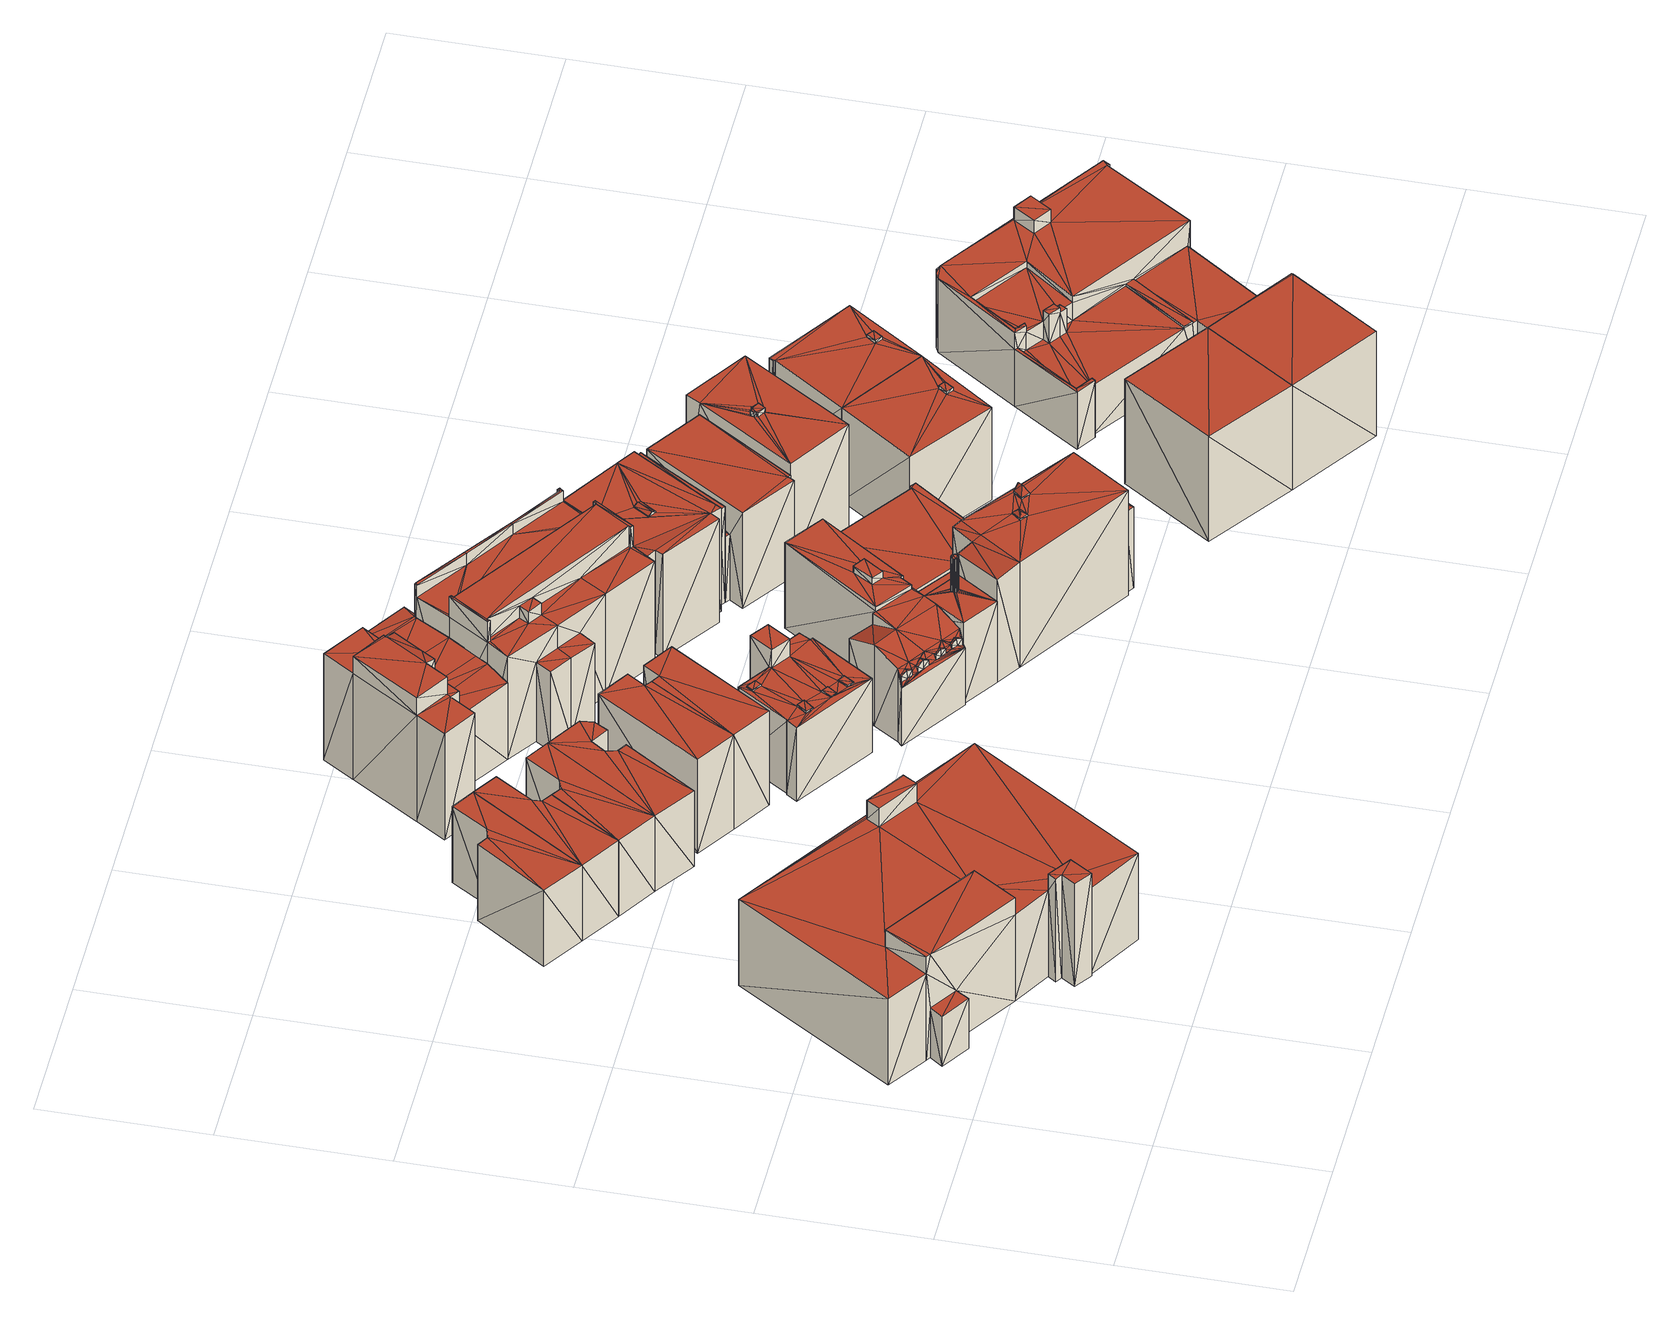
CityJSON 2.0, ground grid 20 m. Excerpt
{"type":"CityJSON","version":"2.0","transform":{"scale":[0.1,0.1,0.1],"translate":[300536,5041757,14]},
"CityObjects":{
"building1":{"type":"Building","geometry":[{"type":"MultiSurface","lod":"2","boundaries":[[[0,1,2]],[[0,3,4]],[[4,5,6]],[[7,8,9]],[[1,7,2]],[[7,9,10]],[[7,10,2]],[[10,11,2]],[[4,12,5]],[[0,2,3]],[[3,13,4]],[[13,14,15]],[[13,15,12]],[[4,13,12]],[[16,17,18]],[[16,19,17]],[[20,21,3]],[[20,22,21]],[[23,24,5]],[[3,21,13]],[[25,22,20]],[[23,5,12]],[[21,24,23]],[[22,26,24]],[[21,22,24]],[[27,3,2]],[[27,20,3]],[[24,28,6]],[[24,6,5]],[[29,30,31]],[[29,31,32]],[[29,32,33]],[[32,34,33]],[[33,34,35]],[[34,36,35]],[[30,35,36]],[[30,36,31]],[[37,0,38]],[[0,4,38]],[[37,1,0]],[[37,39,1]],[[39,40,7]],[[39,7,1]],[[41,27,42]],[[41,43,27]],[[27,2,11]],[[42,27,44]],[[27,11,44]],[[45,44,10]],[[10,44,11]],[[46,9,8]],[[46,47,9]],[[45,9,47]],[[45,10,9]],[[41,46,40]],[[40,46,8]],[[41,40,43]],[[40,8,7]],[[23,15,48]],[[23,12,15]],[[49,15,14]],[[49,48,15]],[[21,49,14]],[[21,14,13]],[[38,4,28]],[[4,6,28]],[[18,17,26]],[[17,24,26]],[[16,25,19]],[[19,25,20]],[[18,26,22]],[[16,18,22]],[[16,22,25]],[[30,33,35]],[[29,33,30]],[[46,45,47]],[[41,42,45]],[[41,45,46]],[[45,42,44]],[[21,48,49]],[[21,23,48]],[[36,38,17]],[[37,31,43]],[[37,43,39]],[[36,17,19]],[[31,19,43]],[[38,28,17]],[[31,36,19]],[[34,38,36]],[[17,28,24]],[[27,19,20]],[[39,43,40]],[[37,32,31]],[[43,19,27]],[[37,38,32]],[[32,38,34]]],"semantics":{"surfaces":[{"type":"GroundSurface"},{"type":"WallSurface"},{"type":"RoofSurface"}],"values":[0,0,0,0,0,0,0,0,0,0,0,0,0,0,1,1,1,1,1,1,1,1,1,1,1,1,1,1,1,1,1,1,1,1,1,1,1,1,1,1,1,1,1,1,1,1,1,1,1,1,1,1,1,1,1,1,1,1,1,1,1,1,1,1,1,1,1,1,1,1,2,2,2,2,2,2,2,2,2,2,2,2,2,2,2,2,2,2,2,2,2,2,2,2,2,2]}}]},
"building2":{"type":"Building","geometry":[{"type":"MultiSurface","lod":"2","boundaries":[[[50,51,52]],[[51,53,54]],[[54,55,56]],[[50,53,51]],[[54,53,55]],[[54,56,57]],[[58,54,57]],[[56,55,59]],[[57,56,59]],[[60,52,61]],[[60,50,52]],[[61,51,62]],[[61,52,51]],[[50,63,53]],[[60,63,50]],[[62,54,58]],[[62,51,54]],[[63,59,53]],[[53,59,55]],[[60,61,62]],[[58,59,63]],[[60,62,63]],[[58,57,59]],[[62,58,63]]],"semantics":{"surfaces":[{"type":"GroundSurface"},{"type":"WallSurface"},{"type":"RoofSurface"}],"values":[0,0,0,0,0,1,1,1,1,1,1,1,1,1,1,1,1,1,1,2,2,2,2,2]}}]},
"building3":{"type":"Building","geometry":[{"type":"MultiSurface","lod":"2","boundaries":[[[64,65,66]],[[66,65,53]],[[67,53,50]],[[68,67,50]],[[66,53,67]],[[69,70,68]],[[68,70,67]],[[69,50,60]],[[69,68,50]],[[71,72,64]],[[64,72,65]],[[71,66,73]],[[71,64,66]],[[72,63,65]],[[65,63,53]],[[73,67,70]],[[73,66,67]],[[60,50,53]],[[60,53,63]],[[71,73,72]],[[73,63,72]],[[73,70,63]],[[69,60,70]],[[70,60,63]]],"semantics":{"surfaces":[{"type":"GroundSurface"},{"type":"WallSurface"},{"type":"RoofSurface"}],"values":[0,0,0,0,0,1,1,1,1,1,1,1,1,1,1,1,1,1,1,2,2,2,2,2]}}]},
"building4":{"type":"Building","geometry":[{"type":"MultiSurface","lod":"2","boundaries":[[[74,75,65]],[[76,75,74]],[[74,65,64]],[[77,75,76]],[[77,76,78]],[[79,72,75]],[[75,72,65]],[[80,78,81]],[[80,77,78]],[[81,76,82]],[[81,78,76]],[[77,79,75]],[[80,79,77]],[[82,74,83]],[[82,76,74]],[[74,64,71]],[[83,74,71]],[[71,65,72]],[[71,64,65]],[[82,83,79]],[[80,82,79]],[[80,81,82]],[[83,72,79]],[[83,71,72]]],"semantics":{"surfaces":[{"type":"GroundSurface"},{"type":"WallSurface"},{"type":"RoofSurface"}],"values":[0,0,0,0,0,1,1,1,1,1,1,1,1,1,1,1,1,1,1,2,2,2,2,2]}}]},
"building5":{"type":"Building","geometry":[{"type":"MultiSurface","lod":"2","boundaries":[[[84,75,85]],[[86,85,77]],[[87,88,84]],[[84,88,75]],[[89,90,86]],[[85,75,77]],[[89,86,91]],[[91,86,77]],[[92,91,93]],[[92,89,91]],[[94,85,95]],[[94,84,85]],[[87,96,88]],[[97,96,87]],[[97,84,94]],[[97,87,84]],[[96,79,88]],[[88,79,75]],[[80,77,75]],[[80,75,79]],[[98,95,85]],[[98,85,86]],[[93,77,80]],[[93,91,77]],[[99,98,90]],[[90,98,86]],[[89,99,90]],[[92,99,89]],[[92,93,98]],[[93,80,98]],[[94,95,79]],[[95,80,79]],[[98,80,95]],[[94,79,96]],[[92,98,99]],[[97,94,96]]],"semantics":{"surfaces":[{"type":"GroundSurface"},{"type":"WallSurface"},{"type":"RoofSurface"}],"values":[0,0,0,0,0,0,0,0,1,1,1,1,1,1,1,1,1,1,1,1,1,1,1,1,1,1,1,1,2,2,2,2,2,2,2,2]}}]},
"building6":{"type":"Building","geometry":[{"type":"MultiSurface","lod":"2","boundaries":[[[100,101,102]],[[101,103,104]],[[101,104,102]],[[105,103,101]],[[106,104,103]],[[106,107,104]],[[108,109,101]],[[108,101,100]],[[108,100,110]],[[100,102,110]],[[110,102,104]],[[110,104,107]],[[111,106,105]],[[105,106,103]],[[105,101,109]],[[111,105,109]],[[109,107,106]],[[109,110,107]],[[111,109,106]],[[108,110,109]]],"semantics":{"surfaces":[{"type":"GroundSurface"},{"type":"WallSurface"},{"type":"RoofSurface"}],"values":[0,0,0,0,1,1,1,1,1,1,1,1,1,1,1,1,2,2,2,2]}}]},
"building7":{"type":"Building","geometry":[{"type":"MultiSurface","lod":"2","boundaries":[[[112,113,103]],[[114,113,112]],[[114,112,115]],[[112,103,105]],[[114,116,113]],[[117,116,114]],[[118,105,111]],[[118,112,105]],[[111,103,106]],[[111,105,103]],[[116,106,113]],[[113,106,103]],[[114,115,119]],[[117,114,119]],[[119,112,118]],[[119,115,112]],[[117,119,118]],[[118,106,116]],[[118,111,106]],[[117,118,116]]],"semantics":{"surfaces":[{"type":"GroundSurface"},{"type":"WallSurface"},{"type":"RoofSurface"}],"values":[0,0,0,0,1,1,1,1,1,1,1,1,1,1,1,1,2,2,2,2]}}]},
"building8":{"type":"Building","geometry":[{"type":"MultiSurface","lod":"2","boundaries":[[[120,121,122]],[[120,122,123]],[[124,120,125]],[[122,121,126]],[[127,123,128]],[[125,120,123]],[[123,122,129]],[[125,123,127]],[[130,127,128]],[[131,125,127]],[[132,133,134]],[[132,134,135]],[[136,135,137]],[[136,132,135]],[[136,137,138]],[[137,139,138]],[[138,139,133]],[[139,134,133]],[[140,141,120]],[[140,120,124]],[[140,124,142]],[[124,125,142]],[[143,144,145]],[[144,146,145]],[[147,145,146]],[[147,146,148]],[[149,147,148]],[[149,148,150]],[[149,150,143]],[[150,144,143]],[[151,152,153]],[[152,154,153]],[[153,155,156]],[[153,154,155]],[[157,156,158]],[[158,156,155]],[[151,157,152]],[[152,157,158]],[[159,125,131]],[[159,142,125]],[[159,131,160]],[[131,127,160]],[[161,123,162]],[[123,129,162]],[[163,130,164]],[[130,128,164]],[[161,165,166]],[[164,161,166]],[[164,128,161]],[[128,123,161]],[[130,160,127]],[[160,167,168]],[[163,167,160]],[[163,160,130]],[[167,166,165]],[[167,165,168]],[[162,129,169]],[[129,122,169]],[[170,171,172]],[[170,172,173]],[[122,126,174]],[[169,122,174]],[[126,121,175]],[[174,126,175]],[[141,175,121]],[[141,121,120]],[[176,170,173]],[[177,170,176]],[[178,172,171]],[[178,179,172]],[[177,176,178]],[[176,179,178]],[[136,138,132]],[[138,133,132]],[[143,145,147]],[[149,143,147]],[[151,153,156]],[[151,156,157]],[[163,164,166]],[[163,166,167]],[[177,171,170]],[[177,178,171]],[[142,168,137]],[[140,137,141]],[[168,165,144]],[[165,176,144]],[[165,158,176]],[[155,169,179]],[[168,150,139]],[[141,146,175]],[[142,160,168]],[[158,155,179]],[[168,139,137]],[[168,144,150]],[[159,160,142]],[[158,179,176]],[[162,169,155]],[[146,176,173]],[[144,176,146]],[[172,169,175]],[[179,169,172]],[[161,162,152]],[[165,152,158]],[[141,137,135]],[[140,142,137]],[[139,150,148]],[[146,173,175]],[[139,148,134]],[[141,134,148]],[[173,172,175]],[[152,162,154]],[[161,152,165]],[[141,148,146]],[[141,135,134]],[[154,162,155]],[[169,174,175]]],"semantics":{"surfaces":[{"type":"GroundSurface"},{"type":"WallSurface"},{"type":"RoofSurface"}],"values":[0,0,0,0,0,0,0,0,0,0,1,1,1,1,1,1,1,1,1,1,1,1,1,1,1,1,1,1,1,1,1,1,1,1,1,1,1,1,1,1,1,1,1,1,1,1,1,1,1,1,1,1,1,1,1,1,1,1,1,1,1,1,1,1,1,1,1,1,1,1,1,1,2,2,2,2,2,2,2,2,2,2,2,2,2,2,2,2,2,2,2,2,2,2,2,2,2,2,2,2,2,2,2,2,2,2,2,2,2,2,2,2,2,2,2,2]}}]},
"building9":{"type":"Building","geometry":[{"type":"MultiSurface","lod":"2","boundaries":[[[180,181,182]],[[180,183,181]],[[184,185,186]],[[181,184,186]],[[181,183,184]],[[184,187,185]],[[188,189,190]],[[190,189,191]],[[192,188,190]],[[193,188,192]],[[194,195,191]],[[194,191,189]],[[195,181,191]],[[181,186,191]],[[182,181,195]],[[196,182,195]],[[186,185,197]],[[191,186,197]],[[198,195,194]],[[198,199,195]],[[198,200,199]],[[199,200,201]],[[202,203,201]],[[202,201,200]],[[204,180,196]],[[180,182,196]],[[205,193,192]],[[205,192,206]],[[207,208,183]],[[183,208,184]],[[209,197,185]],[[209,185,187]],[[208,209,184]],[[184,209,187]],[[206,207,183]],[[210,205,206]],[[203,210,206]],[[202,210,203]],[[180,203,183]],[[203,206,183]],[[204,203,180]],[[200,194,193]],[[198,194,200]],[[193,194,189]],[[193,189,188]],[[210,193,205]],[[200,193,210]],[[202,200,210]],[[199,196,195]],[[203,199,201]],[[204,196,199]],[[204,199,203]],[[206,190,207]],[[207,190,208]],[[208,197,209]],[[206,192,190]],[[208,191,197]],[[190,191,208]]],"semantics":{"surfaces":[{"type":"GroundSurface"},{"type":"WallSurface"},{"type":"RoofSurface"}],"values":[0,0,0,0,0,0,1,1,1,1,1,1,1,1,1,1,1,1,1,1,1,1,1,1,1,1,1,1,1,1,1,1,1,1,1,1,1,1,1,1,1,2,2,2,2,2,2,2,2,2,2,2,2,2,2,2,2,2]}}]},
"building10":{"type":"Building","geometry":[{"type":"MultiSurface","lod":"2","boundaries":[[[211,212,213]],[[212,214,180]],[[215,211,213]],[[216,214,212]],[[211,216,212]],[[215,217,211]],[[216,218,214]],[[218,219,214]],[[220,212,221]],[[212,180,221]],[[222,223,211]],[[222,211,217]],[[224,222,215]],[[215,222,217]],[[225,226,219]],[[219,226,214]],[[227,225,218]],[[218,225,219]],[[228,227,218]],[[229,228,216]],[[216,228,218]],[[230,229,216]],[[223,230,211]],[[211,230,216]],[[221,180,231]],[[180,232,231]],[[232,214,233]],[[233,214,226]],[[180,214,232]],[[213,212,220]],[[234,213,220]],[[224,215,234]],[[215,213,234]],[[220,221,231]],[[224,223,222]],[[229,232,228]],[[228,232,227]],[[229,231,232]],[[230,231,229]],[[230,220,231]],[[223,220,230]],[[223,234,220]],[[224,234,223]],[[225,233,226]],[[227,233,225]],[[227,232,233]]],"semantics":{"surfaces":[{"type":"GroundSurface"},{"type":"WallSurface"},{"type":"RoofSurface"}],"values":[0,0,0,0,0,0,0,0,1,1,1,1,1,1,1,1,1,1,1,1,1,1,1,1,1,1,1,1,1,1,1,1,1,2,2,2,2,2,2,2,2,2,2,2,2,2]}}]},
"building11":{"type":"Building","geometry":[{"type":"MultiSurface","lod":"2","boundaries":[[[235,236,237]],[[238,239,240]],[[237,236,241]],[[242,238,240]],[[243,237,241]],[[244,243,241]],[[242,240,245]],[[241,245,246]],[[247,243,244]],[[246,245,248]],[[242,245,241]],[[236,242,241]],[[247,249,243]],[[250,247,251]],[[247,244,251]],[[252,253,254]],[[254,253,255]],[[256,253,252]],[[256,252,257]],[[256,257,258]],[[258,257,259]],[[258,259,260]],[[258,260,261]],[[260,262,261]],[[263,264,265]],[[253,266,267]],[[267,266,264]],[[253,267,255]],[[267,264,263]],[[261,262,264]],[[262,268,264]],[[268,265,264]],[[269,270,271]],[[271,270,272]],[[270,273,272]],[[270,274,273]],[[273,275,276]],[[273,274,275]],[[277,276,275]],[[278,279,280]],[[281,278,280]],[[282,283,284]],[[279,284,285]],[[285,284,283]],[[286,285,287]],[[286,279,285]],[[286,280,279]],[[288,286,287]],[[289,290,291]],[[291,290,292]],[[293,294,295]],[[290,296,297]],[[297,296,295]],[[297,295,294]],[[290,297,292]],[[298,299,243]],[[298,243,249]],[[250,298,249]],[[250,249,247]],[[300,236,235]],[[300,301,236]],[[302,303,304]],[[301,302,304]],[[301,304,236]],[[236,304,242]],[[304,305,242]],[[242,305,238]],[[300,235,306]],[[235,237,306]],[[307,308,309]],[[309,308,310]],[[311,307,312]],[[312,307,309]],[[311,313,314]],[[311,312,313]],[[314,310,308]],[[314,313,310]],[[243,306,237]],[[299,315,306]],[[299,306,243]],[[315,316,306]],[[306,316,317]],[[251,244,317]],[[251,317,316]],[[244,241,317]],[[317,241,318]],[[317,318,319]],[[241,246,318]],[[318,246,320]],[[246,248,320]],[[319,318,321]],[[320,245,322]],[[320,248,245]],[[245,240,323]],[[322,245,323]],[[240,239,324]],[[323,240,324]],[[305,324,239]],[[305,239,238]],[[253,325,266]],[[256,258,325]],[[256,325,253]],[[326,266,325]],[[266,261,264]],[[258,326,325]],[[326,261,266]],[[258,261,326]],[[269,327,270]],[[328,329,327]],[[270,327,274]],[[269,328,327]],[[327,330,274]],[[329,330,327]],[[274,330,275]],[[331,277,275]],[[330,331,275]],[[278,282,279]],[[279,282,284]],[[288,280,286]],[[288,278,280]],[[289,332,290]],[[289,333,332]],[[334,296,332]],[[290,332,296]],[[311,314,308]],[[311,308,307]],[[302,335,303]],[[302,321,335]],[[321,336,337]],[[335,321,337]],[[321,322,336]],[[322,323,336]],[[317,319,321]],[[300,306,301]],[[306,317,301]],[[301,321,302]],[[301,317,321]],[[318,322,321]],[[318,320,322]],[[303,335,257]],[[304,252,254]],[[303,252,304]],[[257,335,259]],[[303,257,252]],[[304,254,255]],[[305,255,267]],[[304,255,305]],[[296,293,295]],[[334,293,296]],[[333,293,334]],[[333,334,332]],[[281,336,282]],[[281,282,278]],[[337,336,281]],[[333,323,293]],[[337,281,278]],[[293,324,294]],[[336,333,289]],[[282,336,289]],[[282,289,291]],[[297,294,324]],[[323,324,293]],[[336,323,333]],[[262,269,271]],[[262,271,268]],[[335,328,269]],[[335,329,328]],[[260,335,262]],[[335,337,329]],[[262,335,269]],[[329,337,330]],[[292,297,324]],[[305,263,265]],[[283,292,324]],[[268,272,265]],[[305,265,272]],[[277,288,276]],[[268,271,272]],[[305,272,273]],[[305,273,276]],[[283,291,292]],[[305,276,287]],[[331,337,277]],[[330,337,331]],[[277,337,288]],[[337,278,288]],[[276,288,287]],[[305,287,324]],[[287,285,324]],[[285,283,324]],[[282,291,283]],[[305,267,263]],[[259,335,260]],[[250,251,312]],[[251,316,313]],[[250,312,298]],[[315,310,316]],[[251,313,312]],[[313,316,310]],[[312,309,298]],[[309,310,315]],[[299,309,315]],[[298,309,299]]],"semantics":{"surfaces":[{"type":"GroundSurface"},{"type":"WallSurface"},{"type":"RoofSurface"}],"values":[0,0,0,0,0,0,0,0,0,0,0,0,0,1,1,1,1,1,1,1,1,1,1,1,1,1,1,1,1,1,1,1,1,1,1,1,1,1,1,1,1,1,1,1,1,1,1,1,1,1,1,1,1,1,1,1,1,1,1,1,1,1,1,1,1,1,1,1,1,1,1,1,1,1,1,1,1,1,1,1,1,1,1,1,1,1,1,1,1,1,1,1,1,1,1,1,1,1,1,2,2,2,2,2,2,2,2,2,2,2,2,2,2,2,2,2,2,2,2,2,2,2,2,2,2,2,2,2,2,2,2,2,2,2,2,2,2,2,2,2,2,2,2,2,2,2,2,2,2,2,2,2,2,2,2,2,2,2,2,2,2,2,2,2,2,2,2,2,2,2,2,2,2,2,2,2,2,2,2,2,2,2,2,2,2,2,2,2,2,2,2,2,2,2,2,2,2,2,2,2,2,2,2]}}]},
"building12":{"type":"Building","geometry":[{"type":"MultiSurface","lod":"2","boundaries":[[[338,339,249]],[[339,235,249]],[[338,340,339]],[[339,341,242]],[[339,242,236]],[[249,235,243]],[[339,236,235]],[[243,235,237]],[[243,237,342]],[[343,243,342]],[[344,237,235]],[[344,342,237]],[[345,249,243]],[[345,243,343]],[[346,338,345]],[[338,249,345]],[[347,348,349]],[[347,350,348]],[[349,348,351]],[[349,351,352]],[[353,354,355]],[[356,354,353]],[[352,357,358]],[[352,351,357]],[[358,359,360]],[[358,357,359]],[[360,361,362]],[[360,359,361]],[[362,361,363]],[[361,364,363]],[[354,365,355]],[[355,365,366]],[[365,367,366]],[[365,368,367]],[[368,369,370]],[[368,370,367]],[[363,371,372]],[[363,364,371]],[[372,371,373]],[[371,374,373]],[[373,375,376]],[[373,374,375]],[[376,377,378]],[[376,375,377]],[[379,378,377]],[[380,378,379]],[[381,380,382]],[[382,380,379]],[[383,382,384]],[[383,381,382]],[[369,383,370]],[[370,383,384]],[[347,356,350]],[[350,356,353]],[[344,236,385]],[[344,235,236]],[[385,236,242]],[[301,385,386]],[[385,242,386]],[[387,386,242]],[[387,242,341]],[[388,387,389]],[[389,387,341]],[[389,341,339]],[[388,385,301]],[[388,389,385]],[[390,339,340]],[[390,389,339]],[[346,390,338]],[[338,390,340]],[[347,352,356]],[[356,368,354]],[[354,368,365]],[[356,381,368]],[[368,383,369]],[[347,349,352]],[[368,381,383]],[[352,358,362]],[[356,352,381]],[[358,360,362]],[[381,378,380]],[[352,362,373]],[[381,376,378]],[[362,363,373]],[[381,373,376]],[[363,372,373]],[[352,373,381]],[[346,389,390]],[[346,345,389]],[[389,344,385]],[[343,342,344]],[[389,345,344]],[[345,343,344]],[[382,386,387]],[[375,301,386]],[[388,366,387]],[[388,301,359]],[[382,379,386]],[[370,384,387]],[[367,370,387]],[[379,377,386]],[[384,382,387]],[[375,386,377]],[[366,367,387]],[[364,301,371]],[[371,301,374]],[[361,301,364]],[[388,348,350]],[[374,301,375]],[[388,351,348]],[[388,350,353]],[[359,301,361]],[[388,357,351]],[[388,353,355]],[[388,359,357]],[[388,355,366]]],"semantics":{"surfaces":[{"type":"GroundSurface"},{"type":"WallSurface"},{"type":"RoofSurface"}],"values":[0,0,0,0,0,0,0,0,1,1,1,1,1,1,1,1,1,1,1,1,1,1,1,1,1,1,1,1,1,1,1,1,1,1,1,1,1,1,1,1,1,1,1,1,1,1,1,1,1,1,1,1,1,1,1,1,1,1,1,1,1,1,1,1,1,1,1,1,1,1,2,2,2,2,2,2,2,2,2,2,2,2,2,2,2,2,2,2,2,2,2,2,2,2,2,2,2,2,2,2,2,2,2,2,2,2,2,2,2,2,2,2,2,2,2,2]}}]},
"building13":{"type":"Building","geometry":[{"type":"MultiSurface","lod":"2","boundaries":[[[391,392,393]],[[393,394,395]],[[396,397,392]],[[395,398,399]],[[397,400,392]],[[393,395,399]],[[399,219,218]],[[216,399,218]],[[401,399,216]],[[396,392,391]],[[217,216,211]],[[402,396,403]],[[401,216,217]],[[401,393,399]],[[391,393,401]],[[402,403,404]],[[403,396,391]],[[405,403,391]],[[405,391,406]],[[406,401,407]],[[406,391,401]],[[407,401,408]],[[401,217,408]],[[404,403,405]],[[409,404,405]],[[410,402,409]],[[402,404,409]],[[411,412,413]],[[412,414,413]],[[415,416,417]],[[416,418,417]],[[412,419,420]],[[411,419,412]],[[412,420,397]],[[412,397,396]],[[421,412,396]],[[410,422,421]],[[410,421,402]],[[402,421,396]],[[420,400,397]],[[420,423,400]],[[419,417,420]],[[420,417,418]],[[424,425,426]],[[424,426,427]],[[422,424,421]],[[421,424,427]],[[425,428,426]],[[426,428,429]],[[414,430,431]],[[413,414,431]],[[423,392,400]],[[423,432,392]],[[432,433,392]],[[432,434,433]],[[392,433,393]],[[433,434,435]],[[436,219,399]],[[434,437,436]],[[434,436,435]],[[436,437,219]],[[438,439,395]],[[438,395,394]],[[439,440,395]],[[395,440,398]],[[433,438,393]],[[393,438,394]],[[408,217,441]],[[217,211,441]],[[211,216,429]],[[441,429,428]],[[441,211,429]],[[429,216,442]],[[218,219,437]],[[443,218,437]],[[444,442,443]],[[444,443,445]],[[442,216,443]],[[216,218,443]],[[436,398,440]],[[436,399,398]],[[446,447,448]],[[448,447,449]],[[450,449,447]],[[450,451,449]],[[430,452,453]],[[431,430,453]],[[450,454,455]],[[415,456,416]],[[415,457,456]],[[456,457,458]],[[450,455,451]],[[457,454,450]],[[415,454,457]],[[459,445,443]],[[459,443,460]],[[454,460,455]],[[454,459,460]],[[461,453,452]],[[461,452,462]],[[462,442,444]],[[461,462,444]],[[457,446,458]],[[458,446,448]],[[405,406,424]],[[410,409,405]],[[410,405,422]],[[422,405,424]],[[406,407,425]],[[406,425,424]],[[408,441,428]],[[407,408,425]],[[425,408,428]],[[433,435,438]],[[438,435,439]],[[439,436,440]],[[435,436,439]],[[426,462,452]],[[414,427,430]],[[427,426,452]],[[421,414,412]],[[429,442,462]],[[421,427,414]],[[426,429,462]],[[430,427,452]],[[457,450,447]],[[457,447,446]],[[451,455,460]],[[420,418,423]],[[434,449,437]],[[449,460,437]],[[460,443,437]],[[448,449,434]],[[456,458,448]],[[432,448,434]],[[456,448,432]],[[451,460,449]],[[418,432,423]],[[418,456,432]],[[416,456,418]],[[444,445,453]],[[431,453,454]],[[431,415,419]],[[411,413,431]],[[453,445,454]],[[454,445,459]],[[431,454,415]],[[461,444,453]],[[411,431,419]],[[419,415,417]]],"semantics":{"surfaces":[{"type":"GroundSurface"},{"type":"WallSurface"},{"type":"RoofSurface"}],"values":[0,0,0,0,0,0,0,0,0,0,0,0,0,0,0,0,0,1,1,1,1,1,1,1,1,1,1,1,1,1,1,1,1,1,1,1,1,1,1,1,1,1,1,1,1,1,1,1,1,1,1,1,1,1,1,1,1,1,1,1,1,1,1,1,1,1,1,1,1,1,1,1,1,1,1,1,1,1,1,1,1,1,1,1,1,1,1,1,1,1,1,1,1,1,1,1,1,1,1,1,1,1,1,1,2,2,2,2,2,2,2,2,2,2,2,2,2,2,2,2,2,2,2,2,2,2,2,2,2,2,2,2,2,2,2,2,2,2,2,2,2,2,2,2,2,2,2,2,2,2]}}]},
"building14":{"type":"Building","geometry":[{"type":"MultiSurface","lod":"2","boundaries":[[[463,464,465]],[[464,466,465]],[[465,340,338]],[[465,466,340]],[[340,341,339]],[[340,466,341]],[[467,468,469]],[[469,468,470]],[[471,465,472]],[[465,338,472]],[[473,463,471]],[[463,465,471]],[[472,340,474]],[[472,338,340]],[[475,476,466]],[[466,476,341]],[[477,475,466]],[[477,466,464]],[[474,340,478]],[[340,339,478]],[[478,341,476]],[[478,339,341]],[[473,477,464]],[[473,464,463]],[[479,480,481]],[[481,480,482]],[[483,479,481]],[[483,481,484]],[[485,486,480]],[[486,482,480]],[[483,484,485]],[[484,486,485]],[[487,467,488]],[[488,467,469]],[[487,489,490]],[[487,488,489]],[[490,470,468]],[[490,489,470]],[[491,490,468]],[[491,468,492]],[[467,492,468]],[[471,472,493]],[[472,474,493]],[[474,476,475]],[[493,474,475]],[[474,478,476]],[[477,469,475]],[[473,481,477]],[[477,481,469]],[[470,493,475]],[[486,471,489]],[[489,471,493]],[[473,484,481]],[[473,471,486]],[[489,493,470]],[[469,470,475]],[[481,482,469]],[[486,489,488]],[[486,488,482]],[[482,488,469]],[[473,486,484]],[[483,494,479]],[[483,495,494]],[[483,485,495]],[[479,494,480]],[[485,480,494]],[[495,485,494]],[[487,492,467]],[[487,491,492]],[[487,490,491]]],"semantics":{"surfaces":[{"type":"GroundSurface"},{"type":"WallSurface"},{"type":"RoofSurface"}],"values":[0,0,0,0,0,0,1,1,1,1,1,1,1,1,1,1,1,1,1,1,1,1,1,1,1,1,1,1,1,1,1,1,1,1,1,1,1,1,2,2,2,2,2,2,2,2,2,2,2,2,2,2,2,2,2,2,2,2,2,2,2,2,2,2,2,2,2,2,2,2]}}]},
"building15":{"type":"Building","geometry":[{"type":"MultiSurface","lod":"2","boundaries":[[[496,497,465]],[[498,496,499]],[[498,497,496]],[[500,501,497]],[[496,465,502]],[[497,501,465]],[[502,465,249]],[[503,498,499]],[[503,499,504]],[[499,496,505]],[[504,499,505]],[[506,502,507]],[[502,249,507]],[[505,496,506]],[[496,502,506]],[[508,507,249]],[[508,249,465]],[[509,510,501]],[[510,508,465]],[[501,510,465]],[[511,508,510]],[[512,501,500]],[[512,509,501]],[[512,500,497]],[[512,497,513]],[[513,511,510]],[[503,513,498]],[[503,511,513]],[[498,513,497]],[[512,513,509]],[[513,510,509]],[[505,508,511]],[[505,506,508]],[[506,507,508]],[[503,505,511]],[[503,504,505]]],"semantics":{"surfaces":[{"type":"GroundSurface"},{"type":"WallSurface"},{"type":"RoofSurface"}],"values":[0,0,0,0,0,0,0,1,1,1,1,1,1,1,1,1,1,1,1,1,1,1,1,1,1,1,1,1,1,2,2,2,2,2,2,2]}}]},
"building16":{"type":"Building","geometry":[{"type":"MultiSurface","lod":"2","boundaries":[[[514,515,516]],[[517,515,514]],[[518,514,519]],[[514,516,519]],[[520,519,515]],[[515,519,516]],[[521,520,515]],[[521,515,517]],[[521,514,518]],[[521,517,514]],[[518,519,520]],[[521,518,520]]],"semantics":{"surfaces":[{"type":"GroundSurface"},{"type":"WallSurface"},{"type":"RoofSurface"}],"values":[0,0,1,1,1,1,1,1,1,1,2,2]}}]},
"building17":{"type":"Building","geometry":[{"type":"MultiSurface","lod":"2","boundaries":[[[522,523,524]],[[522,524,525]],[[526,527,528]],[[529,526,528]],[[528,530,531]],[[524,523,526]],[[528,531,532]],[[528,532,397]],[[397,532,533]],[[528,397,396]],[[529,528,396]],[[524,526,529]],[[534,396,535]],[[536,529,537]],[[529,396,534]],[[529,534,537]],[[538,539,529]],[[538,529,536]],[[538,536,540]],[[536,537,540]],[[540,534,541]],[[540,537,534]],[[535,396,412]],[[542,535,412]],[[420,533,543]],[[420,397,533]],[[396,397,420]],[[412,396,420]],[[544,545,546]],[[544,547,545]],[[548,549,544]],[[549,547,544]],[[550,551,549]],[[550,549,548]],[[550,552,551]],[[550,553,552]],[[554,546,545]],[[553,554,552]],[[552,554,545]],[[555,543,532]],[[532,543,533]],[[532,531,556]],[[555,532,556]],[[557,556,531]],[[557,531,530]],[[558,530,528]],[[558,557,530]],[[559,558,527]],[[527,558,528]],[[560,559,561]],[[561,559,527]],[[562,561,563]],[[562,560,561]],[[561,527,526]],[[564,539,541]],[[541,534,535]],[[541,535,542]],[[562,563,539]],[[563,524,529]],[[563,529,539]],[[564,541,542]],[[562,539,564]],[[565,566,523]],[[565,523,522]],[[567,561,526]],[[566,568,567]],[[566,567,523]],[[523,567,526]],[[569,570,568]],[[570,567,568]],[[525,524,563]],[[571,525,563]],[[565,522,570]],[[522,525,570]],[[565,570,569]],[[570,525,571]],[[538,540,539]],[[539,540,541]],[[564,542,412]],[[564,558,560]],[[420,543,555]],[[558,420,555]],[[558,556,557]],[[558,555,556]],[[558,412,420]],[[560,558,559]],[[562,564,560]],[[564,551,558]],[[564,412,547]],[[547,412,545]],[[551,552,558]],[[558,552,545]],[[564,547,549]],[[564,549,551]],[[558,545,412]],[[544,546,554]],[[548,544,554]],[[550,548,553]],[[548,554,553]],[[565,568,566]],[[565,569,568]],[[570,571,563]],[[563,561,567]],[[570,563,567]]],"semantics":{"surfaces":[{"type":"GroundSurface"},{"type":"WallSurface"},{"type":"RoofSurface"}],"values":[0,0,0,0,0,0,0,0,0,0,0,0,0,0,0,0,1,1,1,1,1,1,1,1,1,1,1,1,1,1,1,1,1,1,1,1,1,1,1,1,1,1,1,1,1,1,1,1,1,1,1,1,1,1,1,1,1,1,1,1,1,1,1,1,1,1,1,1,1,1,1,1,1,1,1,1,2,2,2,2,2,2,2,2,2,2,2,2,2,2,2,2,2,2,2,2,2,2,2,2,2,2,2,2]}}]},
"building18":{"type":"Building","geometry":[{"type":"MultiSurface","lod":"2","boundaries":[[[572,573,574]],[[575,576,572]],[[575,572,577]],[[578,577,523]],[[572,574,577]],[[575,577,578]],[[578,523,522]],[[579,580,572]],[[579,572,576]],[[581,579,576]],[[581,576,575]],[[582,574,573]],[[582,583,574]],[[580,573,572]],[[580,582,573]],[[584,522,585]],[[584,578,522]],[[581,584,586]],[[581,575,584]],[[575,578,584]],[[585,522,587]],[[522,523,587]],[[588,587,523]],[[588,523,577]],[[586,588,583]],[[586,584,588]],[[588,577,574]],[[588,574,583]],[[584,587,588]],[[584,585,587]],[[581,580,579]],[[581,586,580]],[[580,583,582]],[[586,583,580]]],"semantics":{"surfaces":[{"type":"GroundSurface"},{"type":"WallSurface"},{"type":"RoofSurface"}],"values":[0,0,0,0,0,0,0,1,1,1,1,1,1,1,1,1,1,1,1,1,1,1,1,1,1,1,1,1,2,2,2,2,2,2]}}]},
"building19":{"type":"Building","geometry":[{"type":"MultiSurface","lod":"2","boundaries":[[[589,590,591]],[[591,590,576]],[[592,591,593]],[[593,576,594]],[[591,576,593]],[[595,576,590]],[[595,594,576]],[[596,589,591]],[[596,591,592]],[[597,598,599]],[[600,598,597]],[[589,595,590]],[[596,595,589]],[[598,601,602]],[[598,602,599]],[[602,601,603]],[[600,597,604]],[[600,604,605]],[[604,606,605]],[[607,608,601]],[[608,603,601]],[[609,610,611]],[[610,612,611]],[[607,611,612]],[[607,612,608]],[[613,610,609]],[[613,614,610]],[[606,614,613]],[[605,606,613]],[[606,610,614]],[[593,612,610]],[[593,610,606]],[[603,612,594]],[[604,593,606]],[[608,612,603]],[[593,594,612]],[[595,602,594]],[[602,603,594]],[[596,592,593]],[[596,593,597]],[[596,597,599]],[[599,602,595]],[[597,593,604]],[[596,599,595]],[[600,613,598]],[[598,607,601]],[[598,613,607]],[[600,605,613]],[[609,611,607]],[[613,609,607]]],"semantics":{"surfaces":[{"type":"GroundSurface"},{"type":"WallSurface"},{"type":"RoofSurface"}],"values":[0,0,1,1,1,1,1,1,1,1,1,1,1,1,1,1,1,1,1,1,1,1,1,1,1,1,1,1,1,2,2,2,2,2,2,2,2,2,2,2,2,2,2,2,2,2,2,2,2,2]}}]},
"building20":{"type":"Building","geometry":[{"type":"MultiSurface","lod":"2","boundaries":[[[615,616,617]],[[616,499,617]],[[618,619,620]],[[619,621,620]],[[622,621,623]],[[622,620,621]],[[624,623,625]],[[624,622,623]],[[624,625,618]],[[625,619,618]],[[626,617,627]],[[617,499,627]],[[628,615,626]],[[615,617,626]],[[629,627,499]],[[629,499,616]],[[628,616,615]],[[628,629,616]],[[624,620,622]],[[624,618,620]],[[619,626,627]],[[628,626,619]],[[621,627,629]],[[628,623,629]],[[619,627,621]],[[628,619,625]],[[623,621,629]],[[628,625,623]]],"semantics":{"surfaces":[{"type":"GroundSurface"},{"type":"WallSurface"},{"type":"RoofSurface"}],"values":[0,0,1,1,1,1,1,1,1,1,1,1,1,1,1,1,1,1,2,2,2,2,2,2,2,2,2,2]}}]},
"building21":{"type":"Building","geometry":[{"type":"MultiSurface","lod":"2","boundaries":[[[630,631,632]],[[630,632,633]],[[634,635,631]],[[631,635,632]],[[630,634,631]],[[636,634,630]],[[636,633,637]],[[636,630,633]],[[637,633,632]],[[637,632,635]],[[636,637,635]],[[636,635,634]]],"semantics":{"surfaces":[{"type":"GroundSurface"},{"type":"WallSurface"},{"type":"RoofSurface"}],"values":[0,0,1,1,1,1,1,1,1,1,2,2]}}]},
"building22":{"type":"Building","geometry":[{"type":"MultiSurface","lod":"2","boundaries":[[[638,631,630]],[[638,639,631]],[[640,634,639]],[[639,634,631]],[[636,630,631]],[[636,631,634]],[[641,642,638]],[[638,642,639]],[[642,640,639]],[[641,630,636]],[[641,638,630]],[[642,634,640]],[[641,636,642]],[[642,636,634]]],"semantics":{"surfaces":[{"type":"GroundSurface"},{"type":"WallSurface"},{"type":"RoofSurface"}],"values":[0,0,1,1,1,1,1,1,1,1,1,2,2,2]}}]},
"building23":{"type":"Building","geometry":[{"type":"MultiSurface","lod":"2","boundaries":[[[643,644,645]],[[646,644,643]],[[615,617,644]],[[646,615,644]],[[643,645,647]],[[648,643,647]],[[649,645,644]],[[649,647,645]],[[650,651,652]],[[651,653,652]],[[654,653,655]],[[654,652,653]],[[656,655,657]],[[656,654,655]],[[656,657,650]],[[657,651,650]],[[658,628,615]],[[658,615,646]],[[649,644,626]],[[644,617,626]],[[628,626,617]],[[628,617,615]],[[658,646,648]],[[646,643,648]],[[656,652,654]],[[656,650,652]],[[653,649,626]],[[653,626,628]],[[658,649,651]],[[658,657,628]],[[651,649,653]],[[658,648,649]],[[658,651,657]],[[655,653,628]],[[657,655,628]],[[648,647,649]]],"semantics":{"surfaces":[{"type":"GroundSurface"},{"type":"WallSurface"},{"type":"RoofSurface"}],"values":[0,0,0,0,1,1,1,1,1,1,1,1,1,1,1,1,1,1,1,1,1,1,1,1,2,2,2,2,2,2,2,2,2,2,2,2]}}]},
"building24":{"type":"Building","geometry":[{"type":"MultiSurface","lod":"2","boundaries":[[[659,660,661]],[[662,659,661]],[[663,662,664]],[[665,666,667]],[[663,664,668]],[[669,667,662]],[[663,668,670]],[[669,665,667]],[[671,669,663]],[[672,671,663]],[[667,659,662]],[[672,673,671]],[[669,662,663]],[[671,674,669]],[[675,676,677]],[[677,676,678]],[[679,680,681]],[[682,679,681]],[[683,684,665]],[[683,665,669]],[[685,667,686]],[[667,666,686]],[[684,666,665]],[[684,686,666]],[[687,688,689]],[[689,688,690]],[[691,692,688]],[[688,692,693]],[[688,693,690]],[[694,687,689]],[[694,689,695]],[[696,687,694]],[[697,691,688]],[[697,688,698]],[[699,700,692]],[[700,693,692]],[[700,701,693]],[[696,694,698]],[[698,700,699]],[[694,700,698]],[[697,698,699]],[[685,678,667]],[[680,702,659]],[[667,678,680]],[[667,680,659]],[[676,681,678]],[[678,681,680]],[[703,704,702]],[[702,704,660]],[[702,660,659]],[[703,702,705]],[[702,706,705]],[[707,705,706]],[[707,706,708]],[[709,662,710]],[[662,661,710]],[[711,709,712]],[[711,664,709]],[[664,662,709]],[[704,710,661]],[[704,661,660]],[[713,714,715]],[[714,716,715]],[[713,717,718]],[[713,718,714]],[[719,720,721]],[[721,720,722]],[[723,719,721]],[[724,719,723]],[[724,725,726]],[[724,723,725]],[[725,722,720]],[[726,725,720]],[[727,663,728]],[[663,670,728]],[[728,670,729]],[[670,668,729]],[[729,668,711]],[[668,664,711]],[[730,731,732]],[[732,731,733]],[[731,715,733]],[[733,715,716]],[[700,718,701]],[[701,718,734]],[[717,712,718]],[[718,712,707]],[[734,707,708]],[[707,712,709]],[[718,707,734]],[[730,735,736]],[[730,732,735]],[[737,674,671]],[[737,738,674]],[[683,675,677]],[[738,675,683]],[[674,683,669]],[[738,683,674]],[[675,736,682]],[[738,736,675]],[[682,739,679]],[[682,736,735]],[[682,735,739]],[[735,694,739]],[[739,694,695]],[[740,737,671]],[[740,671,673]],[[741,673,672]],[[741,740,673]],[[741,663,727]],[[741,672,663]],[[675,682,676]],[[682,681,676]],[[684,685,686]],[[677,678,685]],[[683,677,685]],[[683,685,684]],[[696,688,687]],[[696,698,688]],[[697,699,691]],[[691,699,692]],[[679,739,680]],[[680,739,689]],[[739,695,689]],[[689,690,702]],[[701,734,693]],[[734,708,706]],[[693,734,706]],[[680,689,702]],[[690,693,702]],[[693,706,702]],[[707,709,705]],[[709,710,705]],[[703,705,704]],[[704,705,710]],[[724,726,719]],[[719,726,720]],[[732,694,735]],[[732,700,694]],[[700,714,718]],[[733,714,700]],[[732,733,700]],[[733,716,714]],[[738,721,736]],[[737,721,738]],[[725,727,730]],[[730,727,731]],[[737,723,721]],[[722,730,736]],[[721,722,736]],[[725,730,722]],[[741,723,737]],[[727,711,731]],[[711,712,731]],[[741,727,723]],[[731,712,715]],[[717,715,712]],[[723,727,725]],[[727,729,711]],[[713,715,717]],[[727,728,729]],[[741,737,740]]],"semantics":{"surfaces":[{"type":"GroundSurface"},{"type":"WallSurface"},{"type":"RoofSurface"}],"values":[0,0,0,0,0,0,0,0,0,0,0,0,0,0,1,1,1,1,1,1,1,1,1,1,1,1,1,1,1,1,1,1,1,1,1,1,1,1,1,1,1,1,1,1,1,1,1,1,1,1,1,1,1,1,1,1,1,1,1,1,1,1,1,1,1,1,1,1,1,1,1,1,1,1,1,1,1,1,1,1,1,1,1,1,1,1,1,1,1,1,1,1,1,1,1,1,1,1,1,1,1,1,1,1,1,1,1,1,1,1,1,2,2,2,2,2,2,2,2,2,2,2,2,2,2,2,2,2,2,2,2,2,2,2,2,2,2,2,2,2,2,2,2,2,2,2,2,2,2,2,2,2,2,2,2,2,2,2,2,2,2,2]}}]}
},
"vertices":[
[432,292,39],[294,80,39],[214,163,39],[167,189,39],[128,488,39],[52,263,39],[4,295,39],[226,119,39],[225,117,39],[204,131,39],[215,148,39],[207,153,39],[57,260,39],[91,238,39],[81,222,39],[46,244,39],[201,242,189],[86,316,164],[86,316,189],[201,242,164],[167,189,164],[91,238,111],[57,260,189],[57,260,111],[52,263,164],[167,189,189],[52,263,189],[214,163,164],[4,295,164],[335,350,191],[325,333,191],[325,333,164],[335,350,164],[286,380,191],[286,380,164],[276,364,191],[276,364,164],[432,292,164],[128,488,164],[294,80,164],[226,119,164],[242,144,188],[214,163,188],[242,144,164],[207,153,188],[215,148,188],[225,117,188],[204,131,188],[46,244,111],[81,222,111],
[257,811,37],[201,784,37],[229,828,37],[165,670,37],[188,780,37],[116,702,37],[174,788,37],[174,788,147],[188,780,147],[116,702,147],[257,811,147],[229,828,147],[201,784,147],[165,670,147],
[271,727,37],[213,640,37],[259,735,37],[258,746,37],[287,792,37],[287,792,147],[258,746,147],[271,727,147],[213,640,147],[259,735,147],
[283,719,37],[261,610,37],[296,724,37],[353,749,37],[324,767,37],[261,610,147],[353,749,147],[324,767,147],[296,724,147],[283,719,147],
[357,672,37],[353,686,37],[365,703,37],[368,665,37],[310,577,37],[397,707,37],[387,690,37],[395,723,37],[397,707,147],[395,723,147],[357,672,147],[353,686,147],[310,577,147],[368,665,147],[365,703,147],[387,690,147],
[457,683,32],[443,661,32],[418,707,32],[384,549,32],[337,579,32],[451,655,32],[384,549,169],[337,579,169],[457,683,169],[443,661,169],[418,707,169],[451,655,169],
[461,649,32],[431,520,32],[511,646,32],[474,669,32],[431,520,169],[511,646,169],[461,649,169],[474,669,169],
[538,429,33],[442,492,33],[452,504,33],[533,542,33],[589,506,33],[586,508,33],[451,505,33],[565,541,33],[550,567,33],[494,568,33],[572,552,33],[594,522,33],[526,447,142],[519,452,142],[519,452,140],[526,447,140],[534,459,142],[534,459,140],[526,464,142],[526,464,140],[589,506,140],[538,429,140],[586,508,140],[505,478,142],[505,478,140],[498,466,142],[498,466,140],[505,461,142],[505,461,140],[513,473,142],[513,473,140],[506,552,142],[506,552,140],[495,559,142],[495,559,140],[490,551,140],[490,551,142],[501,544,142],[501,544,140],[594,522,140],[565,541,140],[533,542,140],[494,568,140],[572,552,166],[550,567,166],[532,539,140],[532,539,166],[554,524,166],[554,524,140],[452,504,140],[476,481,142],[467,487,143],[467,487,140],[476,481,140],[451,505,140],[442,492,140],[485,493,140],[485,493,143],[476,499,143],[476,499,140],
[468,980,17],[392,974,17],[417,1012,17],[388,855,17],[377,862,17],[317,856,17],[340,892,17],[357,831,17],[381,867,196],[340,892,196],[381,867,171],[340,892,171],[398,894,171],[398,894,196],[392,974,196],[392,974,171],[417,1012,171],[317,856,171],[433,949,196],[433,949,171],[431,946,196],[431,946,171],[442,939,194],[442,939,171],[468,980,171],[409,887,194],[409,887,171],[388,855,171],[377,862,171],[357,831,171],[419,903,194],
[536,937,17],[470,978,17],[480,994,17],[392,861,17],[548,951,17],[510,893,17],[539,936,17],[478,843,17],[460,817,17],[470,978,137],[468,980,137],[539,936,136],[536,937,136],[548,951,137],[460,817,128],[392,861,125],[478,843,135],[488,858,135],[510,893,136],[534,934,136],[442,939,136],[419,903,135],[409,887,131],[480,994,137],
[700,419,15],[690,404,15],[698,420,15],[655,351,15],[575,404,15],[581,410,15],[654,450,15],[656,353,15],[707,434,15],[736,569,15],[600,440,15],[650,453,15],[783,537,15],[622,473,15],[710,432,15],[783,537,139],[736,569,139],[656,356,109],[654,354,112],[655,355,103],[654,354,102],[656,356,112],[650,362,113],[650,362,115],[646,363,111],[644,365,112],[642,365,112],[642,365,111],[642,363,105],[641,363,112],[641,363,105],[648,359,115],[649,358,105],[641,363,106],[635,370,112],[634,368,112],[635,369,109],[634,368,105],[628,372,105],[628,372,115],[621,376,112],[621,376,105],[623,379,112],[608,391,116],[605,387,116],[605,387,117],[608,391,117],[600,394,112],[598,391,104],[598,391,112],[605,387,104],[612,382,112],[612,382,104],[613,385,112],[594,398,112],[592,396,112],[593,397,108],[592,396,104],[580,407,112],[579,405,104],[579,405,112],[585,400,116],[586,400,104],[710,432,139],[707,434,139],[700,419,133],[690,404,133],[679,388,133],[660,358,120],[656,353,101],[655,351,98],[698,420,133],[702,453,149],[689,462,149],[702,453,139],[689,462,139],[718,477,149],[718,477,139],[704,486,139],[704,486,149],[698,420,139],[654,450,139],[654,450,133],[650,453,117],[650,453,133],[622,473,117],[630,422,133],[600,440,133],[581,410,120],[575,404,98],[649,361,115],[650,361,115],[630,374,115],[630,374,114],[630,375,115],[627,376,113],[623,378,112],[587,402,116],[588,403,116],[587,403,116],[637,373,120],[595,401,120],[615,388,120],
[770,390,15],[732,376,15],[751,364,15],[698,325,15],[698,420,103],[707,434,103],[700,419,103],[710,432,103],[770,390,103],[711,374,181],[711,375,133],[711,375,181],[711,374,133],[710,377,133],[710,377,181],[711,372,133],[710,371,181],[710,371,133],[711,372,181],[709,378,133],[709,378,181],[708,378,133],[708,378,181],[707,378,133],[707,378,181],[706,378,181],[706,378,133],[709,370,181],[709,370,133],[708,370,133],[708,370,181],[706,370,181],[706,370,133],[704,378,133],[704,378,181],[703,376,181],[703,376,133],[703,375,133],[703,375,181],[703,374,133],[703,374,181],[703,373,133],[703,373,181],[703,371,181],[703,371,133],[705,370,181],[705,370,133],[690,404,103],[656,353,133],[698,325,133],[732,376,133],[732,376,103],[751,364,103],
[659,856,17],[583,735,17],[551,756,17],[538,737,17],[509,757,17],[697,771,17],[665,722,17],[483,774,17],[495,793,17],[646,694,17],[599,895,17],[725,817,17],[720,816,17],[722,819,17],[720,816,181],[659,856,181],[599,895,183],[539,936,183],[722,819,181],[725,817,181],[697,771,196],[697,771,166],[694,773,196],[694,773,166],[664,727,196],[664,727,166],[662,724,196],[662,724,166],[665,722,196],[665,722,166],[721,812,166],[721,812,181],[646,694,166],[657,854,181],[597,892,183],[597,892,166],[657,854,166],[534,934,183],[534,934,166],[692,769,166],[692,769,196],[583,735,166],[551,756,133],[522,775,166],[522,775,133],[495,793,132],[460,817,166],[538,737,133],[509,757,133],[483,774,132],[536,937,183],[510,893,166],[478,843,166],[510,893,196],[478,843,196],[535,796,183],[518,806,183],[535,796,166],[518,806,166],[525,818,183],[525,818,166],[510,888,166],[510,888,196],[483,845,196],[483,845,166],[603,767,166],[542,807,183],[542,807,166],[481,841,196],[481,841,166],[512,891,196],[512,891,166],
[915,287,15],[867,216,15],[780,383,15],[727,306,15],[803,314,170],[794,320,170],[803,314,168],[794,320,168],[780,383,168],[770,390,166],[915,287,168],[751,364,166],[727,306,168],[698,325,164],[867,216,168],[732,376,163],[838,319,170],[828,326,170],[838,319,168],[828,326,168],[846,331,170],[846,331,168],[837,337,170],[837,337,168],[811,325,170],[811,325,168],[803,331,168],[803,331,170],[803,324,175],[801,321,175],[762,357,168],[836,327,182],[839,332,182],
[888,461,15],[830,365,15],[897,459,15],[890,464,15],[839,360,15],[830,347,15],[782,535,15],[897,459,107],[890,464,107],[888,461,107],[782,535,107],[710,432,107],[780,383,107],[830,347,72],[821,353,72],[821,353,107],[839,360,72],[830,365,72],
[889,248,15],[881,213,15],[870,220,15],[900,241,15],[889,248,132],[870,220,132],[881,213,132],[900,241,132],
[828,749,17],[761,641,17],[816,754,17],[817,756,17],[750,649,17],[746,642,17],[735,651,17],[794,768,17],[728,640,17],[658,688,17],[663,697,17],[652,704,17],[745,799,17],[723,813,17],[802,780,17],[752,812,17],[802,780,127],[794,768,127],[752,812,127],[745,799,127],[723,813,166],[652,704,166],[728,735,167],[716,716,166],[716,716,167],[728,735,166],[733,732,170],[733,732,166],[738,729,167],[738,729,166],[725,710,166],[725,710,167],[721,713,170],[663,697,167],[658,688,167],[728,640,167],[735,651,167],[746,642,167],[750,649,167],[750,649,112],[816,754,167],[816,754,112],[794,768,167],[828,749,156],[761,641,156],[756,644,112],[756,644,156],[824,751,156],[824,751,112],[817,756,112],
[823,584,17],[819,577,17],[755,620,17],[902,700,17],[826,582,17],[766,637,17],[835,744,17],[826,582,156],[823,584,156],[902,700,156],[819,577,156],[755,620,156],[835,744,112],[828,749,112],[835,744,156],[761,641,112],[766,637,112],
[988,668,17],[902,534,17],[912,717,17],[912,717,173],[902,700,173],[826,582,173],[902,534,173],[988,668,173],[909,636,173],[903,627,179],[903,627,173],[909,636,179],[893,633,179],[902,628,173],[893,633,173],[902,641,173],[900,642,179],[900,642,173],[894,635,179],[894,635,173],[895,642,179],[895,642,173],[892,637,179],[892,637,173],[899,640,179],[899,640,173],
[1054,486,15],[988,394,15],[952,553,15],[1006,457,154],[1006,457,150],[998,446,154],[998,446,150],[1006,441,154],[1006,441,150],[1014,452,154],[1014,452,150],[952,553,150],[890,464,150],[1054,486,150],[988,394,150],
[1153,190,9],[1080,80,9],[979,151,9],[1052,260,9],[1080,80,161],[979,151,161],[1153,190,161],[1052,260,161],
[1259,120,9],[1186,10,9],[1186,10,161],[1259,120,161],[1258,118,161],
[1015,647,15],[1013,640,15],[1011,642,15],[1118,580,15],[1011,642,150],[1015,647,150],[1013,640,150],[1071,551,154],[1071,551,150],[1063,540,154],[1063,540,150],[1071,534,154],[1071,534,150],[1079,545,154],[1079,545,150],[1118,580,150],
[1118,311,12],[1115,307,12],[1092,322,12],[1146,403,12],[1237,505,12],[1215,503,12],[1291,155,12],[1229,197,12],[1247,222,12],[1223,507,12],[1363,258,12],[1229,508,12],[1435,363,12],[1442,369,12],[1437,361,12],[1366,256,12],[1295,303,87],[1241,226,87],[1295,303,84],[1241,226,84],[1285,310,84],[1231,233,84],[1231,233,87],[1285,310,87],[1363,258,84],[1291,155,84],[1247,222,84],[1229,197,84],[1197,356,119],[1189,362,119],[1197,356,84],[1189,362,84],[1189,362,126],[1176,371,126],[1176,371,84],[1202,365,110],[1202,365,84],[1202,365,119],[1194,370,126],[1194,370,119],[1181,379,126],[1181,379,110],[1181,379,84],[1118,311,84],[1118,311,95],[1115,307,95],[1098,324,95],[1098,324,84],[1149,400,95],[1149,400,84],[1146,403,95],[1092,322,95],[1215,503,119],[1146,403,119],[1164,396,119],[1164,396,110],[1153,404,119],[1153,404,110],[1160,393,119],[1160,393,110],[1331,403,138],[1309,417,138],[1331,403,119],[1309,417,119],[1348,429,119],[1348,429,138],[1326,443,119],[1326,443,138],[1237,505,119],[1229,508,119],[1223,507,119],[1263,415,119],[1193,462,119],[1263,415,110],[1193,462,110],[1160,393,84],[1218,354,110],[1218,354,119],[1435,363,119],[1366,256,119],[1218,354,84],[1437,361,119],[1442,369,119]
]}
